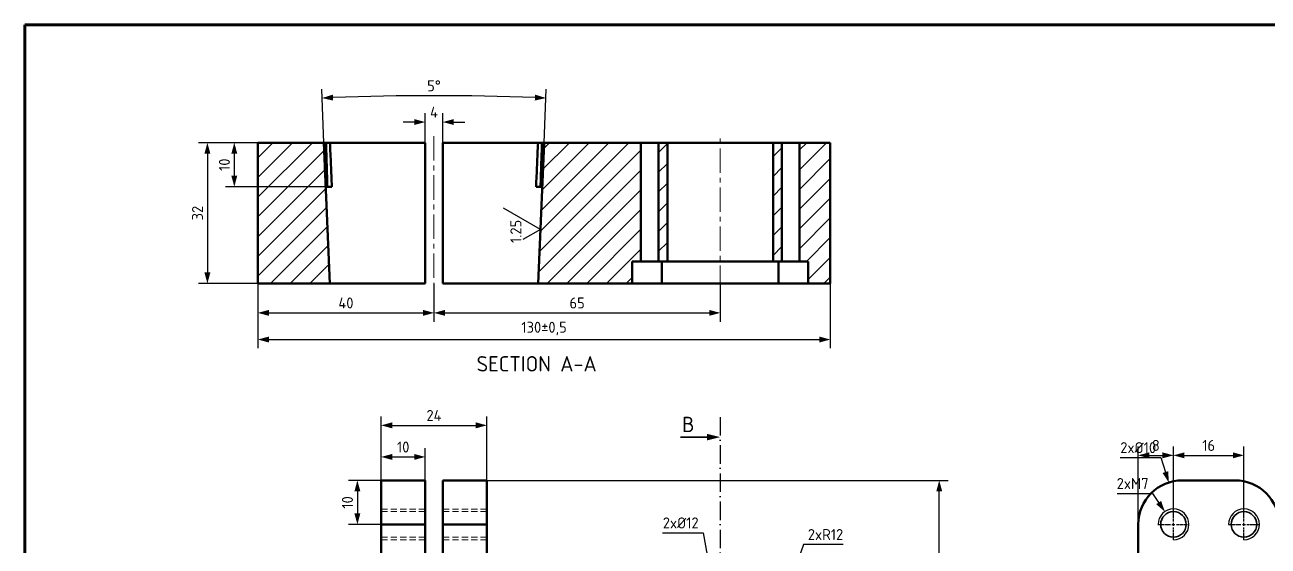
# Model space of a CAD drawing. Header units: millimetres. Extents: x 55 to 6841, y 61 to 3739.
# Drawn here: x 1510.3 to 1792.6, y 240.1 to 358.6 of the extents above; entities that cross this region are included whole.
import ezdxf

# ---------------------------------------------------------------- set-up
doc = ezdxf.new("R2010")
doc.units = ezdxf.units.MM
doc.header["$LTSCALE"] = 0.7
doc.header["$PDMODE"] = 35
doc.header["$PDSIZE"] = -4
for name, pattern in [('ACAD_ISO10W100', [18, 12, -3, 0, -3]), ('CENTER', [50.8, 31.75, -6.35, 6.35, -6.35]), ('CENTER2', [1.125, 0.75, -0.125, 0.125, -0.125]), ('HIDDEN', [9.525, 6.35, -3.175])]:
    doc.linetypes.add(name, pattern=pattern)
doc.layers.get('0').update_dxf_attribs({"color": 255})
for name, color, linetype, lineweight in [('0.5', 7, 'Continuous', 50), ('1. Nét đâm', 7, 'Continuous', 35), ('AM_5', 10, 'Continuous', 25), ('DIM', 94, 'Continuous', 25), ('KHUNGBV', 5, 'Continuous', 70), ('screw', 33, 'Continuous', 13), ('TEXT', 7, 'Continuous', 25)]:
    doc.layers.add(name, color=color, linetype=linetype, lineweight=lineweight)
doc.styles.add('TCVN-7284', font='tcvn+7284-2003r.ttf')
doc.dimstyles.new('TCVN_ISO-25_RadiusDia', dxfattribs={"dimtxt": 2.5, "dimasz": 2.5, "dimexe": 2, "dimexo": 0, "dimgap": 1, "dimtad": 1, "dimtoh": 1, "dimtxsty": 'TCVN-7284', "dimblk": 'Arrow', "dimcen": 0, "dimclrd": 256, "dimclre": 256, "dimclrt": 256, "dimadec": 0, "dimazin": 0, "dimtfac": 1, "dimtofl": 0, "dimtmove": 0, "dimatfit": 3, "dimldrblk": 'Arrow', "dimfxl": 1, "dimlwd": -1, "dimlwe": -1, "dimarcsym": 0})

# ---------------------------------------------------------------- blocks, each defined once
blk = doc.blocks.new('*U125')
at = {"color": 0, "linetype": 'CENTER2', "transparency": 16777216}
for p, q in [((0, 0.68), (0, 3.52)), ((-3.52, 0), (-0.68, 0)), ((0.68, 0), (3.52, 0)), ((0, -3.52), (0, -0.68))]:
    blk.add_line(p, q, dxfattribs=at)
at = {"color": 0, "linetype": 'Continuous', "transparency": 16777216}
for p, q in [((-0.34, 0), (0.34, 0)), ((0, -0.34), (0, 0.34))]:
    blk.add_line(p, q, dxfattribs=at)
blk = doc.blocks.new('M7')
at = {"color": 4}
blk.add_arc((7318.63, 687445.45), 3.5, 270, 180, dxfattribs=at)
at = {"layer": '1. Nét đâm', "color": 8, "ltscale": 2}
blk.add_circle((7318.63, 687445.45), 2.9, dxfattribs=at)
at = {"color": 1, "linetype": 'CENTER2'}
blk.add_blockref('*U125', (7318.63, 687445.45), dxfattribs=at)
blk = doc.blocks.new('KHOI_KEP_2')
at = {"layer": '0.5'}
for p, q in [((979.41, -291.81), (967.41, -291.81)), ((957.41, -308.81), (957.41, -301.81))]:
    blk.add_line(p, q, dxfattribs=at)
for centre, start, end in [((967.41, -301.81), 90, 180), ((979.41, -301.81), 0, 90)]:
    blk.add_arc(centre, 10, start, end, dxfattribs=at)
at = {"color": 1}
for p in [(-6353.22, -687747.26), (-6337.22, -687747.26)]:
    blk.add_blockref('M7', p, dxfattribs=at)
blk = doc.blocks.new('Arrow')
at = {"layer": 'DIM'}
blk.add_solid([(-1, 0.27), (-1, -0.27), (0, 0)], dxfattribs=at)
blk = doc.blocks.new('*D531')
at = {"layer": 'Defpoints', "color": 0, "ltscale": 0.7, "transparency": 16777216}
for p in [(1615.2, 255.05), (1717.94, 255.05), (1681.2, 135.05)]:
    blk.add_point(p, dxfattribs=at)
at = {"layer": 'DIM', "ltscale": 0.7, "transparency": 16777216}
for p, q in [((1615.2, 255.05), (1719.94, 255.05)), ((1717.94, 137.55), (1717.94, 252.55)), ((1681.2, 135.05), (1719.94, 135.05))]:
    blk.add_line(p, q, dxfattribs=at)
at = {"layer": 'DIM', "ltscale": 0.7, "transparency": 16777216, "xscale": 2.5, "yscale": 2.5, "zscale": 2.5}
for p, rotation in [((1717.94, 255.05), 90), ((1717.94, 135.05), 270)]:
    blk.add_blockref('Arrow', p, dxfattribs=dict(at, rotation=rotation))
at = {"layer": 'DIM', "ltscale": 0.7, "transparency": 16777216, "insert": (1715.44, 195.05), "char_height": 2.5, "attachment_point": 5, "rotation": 90, "style": 'TCVN-7284'}
blk.add_mtext('120±0,15', dxfattribs=at)
blk = doc.blocks.new('*D537')
at = {"layer": 'Defpoints', "color": 0, "ltscale": 0.2, "transparency": 16777216}
for p in [(1787.13, 260.75), (1771.13, 247.95), (1787.13, 247.95)]:
    blk.add_point(p, dxfattribs=at)
at = {"layer": 'DIM', "ltscale": 0.2, "transparency": 16777216}
for p, q in [((1771.13, 247.95), (1771.13, 262.75)), ((1787.13, 247.95), (1787.13, 262.75)), ((1773.63, 260.75), (1784.63, 260.75))]:
    blk.add_line(p, q, dxfattribs=at)
at = {"layer": 'DIM', "ltscale": 0.2, "transparency": 16777216, "xscale": 2.5, "yscale": 2.5, "zscale": 2.5, "rotation": 180}
blk.add_blockref('Arrow', (1771.13, 260.75), dxfattribs=at)
at = {"layer": 'DIM', "ltscale": 0.2, "transparency": 16777216, "xscale": 2.5, "yscale": 2.5, "zscale": 2.5}
blk.add_blockref('Arrow', (1787.13, 260.75), dxfattribs=at)
at = {"layer": 'DIM', "ltscale": 0.2, "transparency": 16777216, "insert": (1779.13, 263), "char_height": 2.5, "attachment_point": 5, "style": 'TCVN-7284'}
blk.add_mtext('16', dxfattribs=at)
blk = doc.blocks.new('*D538')
at = {"layer": 'Defpoints', "color": 0, "ltscale": 0.2, "transparency": 16777216}
for p in [(1563.2, 331.82), (1557.85, 321.82), (1580.01, 321.82)]:
    blk.add_point(p, dxfattribs=at)
at = {"layer": 'DIM', "ltscale": 0.2, "transparency": 16777216}
for p, q in [((1563.2, 331.82), (1555.85, 331.82)), ((1557.85, 329.32), (1557.85, 324.32)), ((1580.01, 321.82), (1555.85, 321.82))]:
    blk.add_line(p, q, dxfattribs=at)
at = {"layer": 'DIM', "ltscale": 0.2, "transparency": 16777216, "xscale": 2.5, "yscale": 2.5, "zscale": 2.5}
for p, rotation in [((1557.85, 331.82), 90), ((1557.85, 321.82), 270)]:
    blk.add_blockref('Arrow', p, dxfattribs=dict(at, rotation=rotation))
at = {"layer": 'DIM', "ltscale": 0.2, "transparency": 16777216, "insert": (1555.6, 326.82), "char_height": 2.5, "attachment_point": 5, "rotation": 90, "style": 'TCVN-7284'}
blk.add_mtext('10', dxfattribs=at)
blk = doc.blocks.new('*D539')
at = {"layer": 'Defpoints', "color": 0, "ltscale": 0.2, "transparency": 16777216}
for p in [(1563.2, 331.82), (1551.74, 299.82), (1563.2, 299.82)]:
    blk.add_point(p, dxfattribs=at)
at = {"layer": 'DIM', "ltscale": 0.2, "transparency": 16777216}
for p, q in [((1563.2, 331.82), (1549.74, 331.82)), ((1551.74, 329.32), (1551.74, 302.32)), ((1563.2, 299.82), (1549.74, 299.82))]:
    blk.add_line(p, q, dxfattribs=at)
at = {"layer": 'DIM', "ltscale": 0.2, "transparency": 16777216, "xscale": 2.5, "yscale": 2.5, "zscale": 2.5}
for p, rotation in [((1551.74, 331.82), 90), ((1551.74, 299.82), 270)]:
    blk.add_blockref('Arrow', p, dxfattribs=dict(at, rotation=rotation))
at = {"layer": 'DIM', "ltscale": 0.2, "transparency": 16777216, "insert": (1549.49, 315.82), "char_height": 2.5, "attachment_point": 5, "rotation": 90, "style": 'TCVN-7284'}
blk.add_mtext('32', dxfattribs=at)
blk = doc.blocks.new('*D542')
at = {"layer": 'Defpoints', "color": 0, "ltscale": 0.2, "transparency": 16777216}
for p in [(1563.2, 299.82), (1603.2, 299.82), (1603.2, 293.14)]:
    blk.add_point(p, dxfattribs=at)
at = {"layer": 'DIM', "ltscale": 0.2, "transparency": 16777216}
for p, q in [((1563.2, 299.82), (1563.2, 291.14)), ((1603.2, 299.82), (1603.2, 291.14)), ((1565.7, 293.14), (1600.7, 293.14))]:
    blk.add_line(p, q, dxfattribs=at)
at = {"layer": 'DIM', "ltscale": 0.2, "transparency": 16777216, "xscale": 2.5, "yscale": 2.5, "zscale": 2.5, "rotation": 180}
blk.add_blockref('Arrow', (1563.2, 293.14), dxfattribs=at)
at = {"layer": 'DIM', "ltscale": 0.2, "transparency": 16777216, "xscale": 2.5, "yscale": 2.5, "zscale": 2.5}
blk.add_blockref('Arrow', (1603.2, 293.14), dxfattribs=at)
at = {"layer": 'DIM', "ltscale": 0.2, "transparency": 16777216, "insert": (1583.2, 295.39), "char_height": 2.5, "attachment_point": 5, "style": 'TCVN-7284'}
blk.add_mtext('40', dxfattribs=at)
blk = doc.blocks.new('*D543')
at = {"layer": 'Defpoints', "color": 0, "ltscale": 0.2, "transparency": 16777216}
for p in [(1605.2, 336.52), (1601.2, 331.82), (1605.2, 331.82)]:
    blk.add_point(p, dxfattribs=at)
at = {"layer": 'DIM', "ltscale": 0.2, "transparency": 16777216}
for p, q in [((1598.7, 336.52), (1596.2, 336.52)), ((1601.2, 331.82), (1601.2, 338.52)), ((1605.2, 331.82), (1605.2, 338.52)), ((1607.7, 336.52), (1610.2, 336.52))]:
    blk.add_line(p, q, dxfattribs=at)
at = {"layer": 'DIM', "ltscale": 0.2, "transparency": 16777216, "xscale": 2.5, "yscale": 2.5, "zscale": 2.5}
blk.add_blockref('Arrow', (1601.2, 336.52), dxfattribs=at)
at = {"layer": 'DIM', "ltscale": 0.2, "transparency": 16777216, "xscale": 2.5, "yscale": 2.5, "zscale": 2.5, "rotation": 180}
blk.add_blockref('Arrow', (1605.2, 336.52), dxfattribs=at)
at = {"layer": 'DIM', "ltscale": 0.2, "transparency": 16777216, "insert": (1603.2, 338.77), "char_height": 2.5, "attachment_point": 5, "style": 'TCVN-7284'}
blk.add_mtext('4', dxfattribs=at)
blk = doc.blocks.new('*D544')
at = {"layer": 'Defpoints', "color": 0, "ltscale": 0.2, "transparency": 16777216}
for p in [(1603.2, 299.82), (1668.2, 299.82), (1668.2, 293.14)]:
    blk.add_point(p, dxfattribs=at)
at = {"layer": 'DIM', "ltscale": 0.2, "transparency": 16777216}
for p, q in [((1603.2, 299.82), (1603.2, 291.14)), ((1668.2, 299.82), (1668.2, 291.14)), ((1605.7, 293.14), (1665.7, 293.14))]:
    blk.add_line(p, q, dxfattribs=at)
at = {"layer": 'DIM', "ltscale": 0.2, "transparency": 16777216, "xscale": 2.5, "yscale": 2.5, "zscale": 2.5, "rotation": 180}
blk.add_blockref('Arrow', (1603.2, 293.14), dxfattribs=at)
at = {"layer": 'DIM', "ltscale": 0.2, "transparency": 16777216, "xscale": 2.5, "yscale": 2.5, "zscale": 2.5}
blk.add_blockref('Arrow', (1668.2, 293.14), dxfattribs=at)
at = {"layer": 'DIM', "ltscale": 0.2, "transparency": 16777216, "insert": (1635.7, 295.39), "char_height": 2.5, "attachment_point": 5, "style": 'TCVN-7284'}
blk.add_mtext('65', dxfattribs=at)
blk = doc.blocks.new('*D545')
at = {"layer": 'Defpoints', "color": 0, "ltscale": 0.7, "transparency": 16777216}
for p in [(1563.2, 299.82), (1693.2, 299.82), (1693.2, 287.08)]:
    blk.add_point(p, dxfattribs=at)
at = {"layer": 'DIM', "ltscale": 0.7, "transparency": 16777216}
for p, q in [((1563.2, 299.82), (1563.2, 285.08)), ((1693.2, 299.82), (1693.2, 285.08)), ((1565.7, 287.08), (1690.7, 287.08))]:
    blk.add_line(p, q, dxfattribs=at)
at = {"layer": 'DIM', "ltscale": 0.7, "transparency": 16777216, "xscale": 2.5, "yscale": 2.5, "zscale": 2.5, "rotation": 180}
blk.add_blockref('Arrow', (1563.2, 287.08), dxfattribs=at)
at = {"layer": 'DIM', "ltscale": 0.7, "transparency": 16777216, "xscale": 2.5, "yscale": 2.5, "zscale": 2.5}
blk.add_blockref('Arrow', (1693.2, 287.08), dxfattribs=at)
at = {"layer": 'DIM', "ltscale": 0.7, "transparency": 16777216, "insert": (1628.2, 289.58), "char_height": 2.5, "attachment_point": 5, "style": 'TCVN-7284'}
blk.add_mtext('130±0,5', dxfattribs=at)
blk = doc.blocks.new('*D546')
at = {"layer": 'Defpoints', "color": 0, "ltscale": 0.2, "transparency": 16777216}
for p in [(1611.67, 342.45), (1578.2, 331.82), (1628.2, 331.82), (1579.54, 299.82), (1626.86, 299.82)]:
    blk.add_point(p, dxfattribs=at)
at = {"layer": 'DIM', "ltscale": 0.2, "transparency": 16777216}
for p, q in [((1578.2, 331.82), (1577.69, 343.98)), ((1628.2, 331.82), (1628.71, 343.98))]:
    blk.add_line(p, q, dxfattribs=at)
blk.add_arc((1603.2, -264.67), 607.18, 87.83591, 92.16409, dxfattribs=at)
at = {"layer": 'DIM', "ltscale": 0.2, "transparency": 16777216, "xscale": 2.5, "yscale": 2.5, "zscale": 2.5}
for p, rotation in [((1577.77, 341.98), 182.282045142257), ((1628.62, 341.98), 357.7179548577431)]:
    blk.add_blockref('Arrow', p, dxfattribs=dict(at, rotation=rotation))
at = {"layer": 'DIM', "ltscale": 0.2, "transparency": 16777216, "insert": (1603.2, 344.76), "char_height": 2.5, "attachment_point": 5, "style": 'TCVN-7284'}
blk.add_mtext('5°', dxfattribs=at)
blk = doc.blocks.new('*U584')
at = {"color": 0, "linetype": 'CENTER', "lineweight": 18, "ltscale": 0.25, "transparency": 16777216}
blk.add_line((0, 17.5), (0, -17.5), dxfattribs=at)
blk = doc.blocks.new('*U585')
at = {"color": 0, "linetype": 'CENTER', "lineweight": 18, "ltscale": 0.25, "transparency": 16777216}
blk.add_line((0, -20), (0, 15), dxfattribs=at)
blk = doc.blocks.new('KHOI_KEP_4')
at = {"linetype": 'Continuous', "lineweight": 18}
h = blk.add_hatch(dxfattribs=at)
h.set_pattern_fill('ANSI31', color=4, style=0)
h.paths.add_polyline_path([(780.67, -221.89), (780.67, -253.89), (797.01, -253.89), (795.67, -221.89)], flags=0)
h = blk.add_hatch(dxfattribs=at)
h.set_pattern_fill('ANSI31', color=4, style=0)
h.paths.add_polyline_path([(865.67, -248.89), (867.67, -248.89), (867.67, -221.89), (845.67, -221.89), (844.33, -253.89), (865.67, -253.89)], flags=0)
h = blk.add_hatch(dxfattribs=at)
h.set_pattern_fill('ANSI31', color=4, style=0)
h.paths.add_polyline_path([(873.67, -221.89), (871.67, -221.89), (871.67, -248.89), (873.67, -248.89)], flags=0)
h = blk.add_hatch(dxfattribs=at)
h.set_pattern_fill('ANSI31', color=4, style=0)
h.paths.add_polyline_path([(899.67, -221.89), (897.67, -221.89), (897.67, -248.89), (899.67, -248.89)], flags=0)
h = blk.add_hatch(dxfattribs=at)
h.set_pattern_fill('ANSI31', color=4, style=0)
h.paths.add_polyline_path([(905.67, -248.89), (905.67, -253.89), (910.67, -253.89), (910.67, -221.89), (903.67, -221.89), (903.67, -248.89)], flags=0)
at = {"layer": '0.5'}
for p, q in [((780.67, -221.89), (795.67, -221.89)), ((780.67, -221.89), (780.67, -253.89)), ((797.01, -253.89), (795.67, -221.89)), ((795.73, -221.89), (795.67, -221.89)), ((796.15, -221.89), (795.73, -221.89)), ((818.67, -221.89), (797.04, -221.89)), ((818.67, -221.89), (818.67, -253.89)), ((822.67, -253.89), (822.67, -221.89)), ((844.3, -221.89), (822.67, -221.89)), ((845.67, -221.89), (844.33, -253.89)), ((845.61, -221.89), (845.19, -221.89)), ((845.67, -221.89), (845.61, -221.89)), ((845.67, -221.89), (867.67, -221.89)), ((867.67, -248.89), (867.67, -221.89)), ((871.67, -221.89), (867.67, -221.89)), ((871.67, -221.89), (871.67, -248.89)), ((871.67, -221.89), (873.67, -221.89)), ((873.67, -221.89), (897.67, -221.89)), ((873.67, -248.89), (873.67, -221.89)), ((897.67, -221.89), (897.67, -248.89)), ((897.67, -221.89), (899.67, -221.89)), ((899.67, -248.89), (899.67, -221.89)), ((903.67, -221.89), (899.67, -221.89)), ((903.67, -221.89), (903.67, -248.89)), ((903.67, -221.89), (910.67, -221.89)), ((910.67, -253.89), (910.67, -221.89)), ((796.14, -231.89), (797.48, -231.89)), ((845.2, -231.89), (843.86, -231.89)), ((865.67, -248.89), (865.67, -253.89)), ((865.67, -248.89), (867.67, -248.89)), ((867.67, -248.89), (871.67, -248.89)), ((871.67, -248.89), (873.67, -248.89)), ((872.44, -248.89), (872.44, -253.89)), ((873.67, -248.89), (897.67, -248.89)), ((897.67, -248.89), (899.67, -248.89)), ((898.9, -248.89), (898.9, -253.89)), ((899.67, -248.89), (903.67, -248.89)), ((903.67, -248.89), (905.67, -248.89)), ((905.67, -253.89), (905.67, -248.89)), ((780.67, -253.89), (797.01, -253.89)), ((818.67, -253.89), (797.01, -253.89)), ((844.33, -253.89), (822.67, -253.89)), ((844.33, -253.89), (865.67, -253.89)), ((872.44, -253.89), (865.67, -253.89)), ((898.9, -253.89), (872.44, -253.89)), ((905.67, -253.89), (898.9, -253.89)), ((905.67, -253.89), (910.67, -253.89))]:
    blk.add_line(p, q, dxfattribs=at)
for points, knots in [([(796.14, -231.89), (796.07, -230.23), (796.01, -228.56), (795.94, -226.9), (795.87, -225.23), (795.8, -223.56), (795.73, -221.89)], [0, 0, 0, 0, 0.00500056, 0.00500056, 0.00500056, 0.01000971, 0.01000971, 0.01000971, 0.01000971]), ([(796.15, -231.89), (796.01, -228.59), (795.87, -225.26), (795.74, -221.92), (795.74, -221.89)], [0, 0, 0, 0, 0.989806, 1, 1, 1, 1]), ([(796.47, -231.89), (796.41, -230.24), (796.36, -228.58), (796.31, -226.93), (796.26, -225.25), (796.2, -223.57), (796.15, -221.89)], [0, 0, 0, 0, 0.00496553, 0.00496553, 0.00496553, 0.010005, 0.010005, 0.010005, 0.010005]), ([(796.15, -221.89), (796.35, -221.89), (796.54, -221.89), (796.86, -221.89), (796.98, -221.89), (797.04, -221.89)], [0, 0, 0, 0, 0.5, 0.5, 1, 1, 1, 1]), ([(797.04, -221.89), (797.12, -223.56), (797.19, -225.22), (797.26, -226.89), (797.34, -228.55), (797.41, -230.22), (797.48, -231.89)], [0, 0, 0, 0, 0.00499997, 0.00499997, 0.00499997, 0.01000971, 0.01000971, 0.01000971, 0.01000971]), ([(843.86, -231.89), (843.93, -230.23), (844, -228.56), (844.08, -226.9), (844.15, -225.23), (844.22, -223.56), (844.3, -221.89)], [0, 0, 0, 0, 0.00500056, 0.00500056, 0.00500056, 0.01000971, 0.01000971, 0.01000971, 0.01000971]), ([(844.3, -221.89), (844.36, -221.89), (844.48, -221.89), (844.8, -221.89), (844.99, -221.89), (845.19, -221.89)], [0, 0, 0, 0, 0.5, 0.5, 1, 1, 1, 1]), ([(845.19, -221.89), (845.14, -223.57), (845.08, -225.26), (845.03, -226.94), (844.98, -228.59), (844.93, -230.24), (844.87, -231.89)], [0, 0, 0, 0, 0.00504865, 0.00504865, 0.00504865, 0.010005, 0.010005, 0.010005, 0.010005]), ([(845.6, -221.89), (845.57, -222.81), (845.43, -226.15), (845.29, -229.48), (845.2, -231.89)], [0, 0, 0, 0, 0.2771242, 1, 1, 1, 1]), ([(845.61, -221.89), (845.54, -223.56), (845.47, -225.22), (845.4, -226.89), (845.33, -228.55), (845.27, -230.22), (845.2, -231.89)], [0, 0, 0, 0, 0.00499997, 0.00499997, 0.00499997, 0.01000971, 0.01000971, 0.01000971, 0.01000971])]:
    blk.add_open_spline(points, degree=3, knots=knots, dxfattribs=at)
at = {"color": 1, "linetype": 'CENTER', "lineweight": 18, "ltscale": 0.25}
for name, p in [('*U584', (820.67, -237.89)), ('*U585', (885.67, -235.39))]:
    blk.add_blockref(name, p, dxfattribs=at)
at = {"layer": 'TEXT', "insert": (830.34, -270.4), "char_height": 3.5, "width": 65.6643, "attachment_point": 1, "style": 'TCVN-7284'}
blk.add_mtext('SECTION A-A', dxfattribs=at)
blk = doc.blocks.new('KHOI_KEP5')
at = {"color": 2, "linetype": 'ACAD_ISO10W100', "ltscale": 0.5}
blk.add_line((885.67, -292.5), (885.67, -456.3), dxfattribs=at)
at = {"color": 4, "linetype": 'Continuous', "lineweight": 35}
blk.add_line((876.67, -297.05), (882.67, -297.05), dxfattribs=at)
at = {"linetype": 'Continuous'}
for p, q in [((818.67, -316.9), (808.67, -316.9)), ((832.67, -316.9), (822.67, -316.9))]:
    blk.add_line(p, q, dxfattribs=at)
at = {"color": 4, "linetype": 'Continuous', "lineweight": 35}
blk.add_solid([(885.67, -297.05), (882.67, -297.8), (882.67, -296.3)], dxfattribs=at)
at = {"layer": '0.5'}
for p, q in [((808.67, -316.9), (808.67, -306.9)), ((808.67, -306.9), (818.67, -306.9)), ((818.67, -306.9), (818.67, -316.9)), ((822.67, -316.9), (822.67, -306.9)), ((822.67, -306.9), (832.67, -306.9)), ((832.67, -306.9), (832.67, -316.9)), ((808.67, -316.9), (808.67, -330.16)), ((808.67, -316.9), (818.67, -316.9)), ((818.67, -316.9), (818.67, -351.98)), ((822.67, -351.98), (822.67, -316.9)), ((822.67, -316.9), (832.67, -316.9)), ((832.67, -323.9), (832.67, -316.9))]:
    blk.add_line(p, q, dxfattribs=at)
at = {"layer": 'screw', "color": 92, "linetype": 'HIDDEN', "ltscale": 0.32}
for p, q in [((818.67, -313.4), (808.67, -313.4)), ((832.67, -313.4), (822.67, -313.4)), ((818.67, -320.4), (808.67, -320.4)), ((832.67, -320.4), (822.67, -320.4))]:
    blk.add_line(p, q, dxfattribs=at)
at = {"layer": 'screw', "color": 8, "linetype": 'HIDDEN', "ltscale": 0.32}
for p, q in [((818.67, -314), (808.67, -314)), ((832.67, -314), (822.67, -314)), ((818.67, -319.8), (808.67, -319.8)), ((832.67, -319.8), (822.67, -319.8))]:
    blk.add_line(p, q, dxfattribs=at)
at = {"layer": 'TEXT', "insert": (873.51, -292.42), "char_height": 3.5, "attachment_point": 1, "style": 'TCVN-7284'}
blk.add_mtext_dynamic_manual_height_columns('\\pxqc;B', width=9.8035, gutter_width=88.6, heights=[0], dxfattribs=at)
blk = doc.blocks.new('*D563')
at = {"layer": 'Defpoints', "color": 0, "ltscale": 0.7, "transparency": 16777216}
for p in [(1667.17, 226.96), (1669.23, 215.14)]:
    blk.add_point(p, dxfattribs=at)
at = {"layer": 'DIM', "ltscale": 0.7, "transparency": 16777216}
for p, q in [((1655.1, 243.14), (1664.35, 243.14)), ((1664.35, 243.14), (1666.74, 229.43))]:
    blk.add_line(p, q, dxfattribs=at)
at = {"layer": 'DIM', "ltscale": 0.7, "transparency": 16777216, "xscale": 2.5, "yscale": 2.5, "zscale": 2.5, "rotation": 279.8767729553447}
blk.add_blockref('Arrow', (1667.17, 226.96), dxfattribs=at)
at = {"layer": 'DIM', "ltscale": 0.7, "transparency": 16777216, "insert": (1659.23, 245.39), "char_height": 2.5, "attachment_point": 5, "style": 'TCVN-7284'}
blk.add_mtext('2x%%C12', dxfattribs=at)
blk = doc.blocks.new('*D568')
at = {"layer": 'Defpoints', "color": 0, "ltscale": 0.7, "transparency": 16777216}
for p in [(1769.17, 247.95), (1773.1, 242.16)]:
    blk.add_point(p, dxfattribs=at)
at = {"layer": 'DIM', "ltscale": 0.7, "transparency": 16777216}
for p, q in [((1758.36, 252.09), (1766.36, 252.09)), ((1766.36, 252.09), (1767.76, 250.02))]:
    blk.add_line(p, q, dxfattribs=at)
at = {"layer": 'DIM', "ltscale": 0.7, "transparency": 16777216, "xscale": 2.5, "yscale": 2.5, "zscale": 2.5, "rotation": 304.1359695100053}
blk.add_blockref('Arrow', (1769.17, 247.95), dxfattribs=at)
at = {"layer": 'DIM', "ltscale": 0.7, "transparency": 16777216, "insert": (1761.86, 254.34), "char_height": 2.5, "attachment_point": 5, "style": 'TCVN-7284'}
blk.add_mtext('2xM7', dxfattribs=at)
blk = doc.blocks.new('*D569')
at = {"layer": 'Defpoints', "color": 0, "ltscale": 0.7, "transparency": 16777216}
for p in [(1685.05, 234.42), (1681.2, 223.05)]:
    blk.add_point(p, dxfattribs=at)
at = {"layer": 'DIM', "ltscale": 0.7, "transparency": 16777216}
for p, q in [((1687.11, 240.5), (1685.85, 236.79)), ((1696.11, 240.5), (1687.11, 240.5))]:
    blk.add_line(p, q, dxfattribs=at)
at = {"layer": 'DIM', "ltscale": 0.7, "transparency": 16777216, "xscale": 2.5, "yscale": 2.5, "zscale": 2.5, "rotation": 251.2782994291183}
blk.add_blockref('Arrow', (1685.05, 234.42), dxfattribs=at)
at = {"layer": 'DIM', "ltscale": 0.7, "transparency": 16777216, "insert": (1692.11, 242.75), "char_height": 2.5, "attachment_point": 5, "style": 'TCVN-7284'}
blk.add_mtext('2xR12', dxfattribs=at)
blk = doc.blocks.new('*D578')
at = {"layer": 'Defpoints', "color": 0, "ltscale": 0.2, "transparency": 16777216}
for p in [(1601.2, 260.39), (1591.2, 255.05), (1601.2, 255.05)]:
    blk.add_point(p, dxfattribs=at)
at = {"layer": 'DIM', "linetype": 'ByBlock', "ltscale": 0.2, "transparency": 16777216}
for p, q in [((1591.2, 255.05), (1591.2, 262.39)), ((1593.7, 260.39), (1598.7, 260.39)), ((1601.2, 255.05), (1601.2, 262.39))]:
    blk.add_line(p, q, dxfattribs=at)
at = {"layer": 'DIM', "ltscale": 0.2, "transparency": 16777216, "xscale": 2.5, "yscale": 2.5, "zscale": 2.5, "rotation": 180}
blk.add_blockref('Arrow', (1591.2, 260.39), dxfattribs=at)
at = {"layer": 'DIM', "ltscale": 0.2, "transparency": 16777216, "xscale": 2.5, "yscale": 2.5, "zscale": 2.5}
blk.add_blockref('Arrow', (1601.2, 260.39), dxfattribs=at)
at = {"layer": 'DIM', "ltscale": 0.2, "transparency": 16777216, "insert": (1596.2, 262.64), "char_height": 2.5, "attachment_point": 5, "style": 'TCVN-7284', "bg_fill": 3, "box_fill_scale": 1.1, "bg_fill_color": 256, "bg_fill_true_color": 13158600, "bg_fill_transparency": 0}
blk.add_mtext('10', dxfattribs=at)
blk = doc.blocks.new('*D579')
at = {"layer": 'Defpoints', "color": 0, "ltscale": 0.2, "transparency": 16777216}
for p in [(1615.2, 267.57), (1591.2, 255.05), (1615.2, 255.05)]:
    blk.add_point(p, dxfattribs=at)
at = {"layer": 'DIM', "linetype": 'ByBlock', "ltscale": 0.2, "transparency": 16777216}
for p, q in [((1591.2, 255.05), (1591.2, 269.57)), ((1615.2, 255.05), (1615.2, 269.57)), ((1593.7, 267.57), (1612.7, 267.57))]:
    blk.add_line(p, q, dxfattribs=at)
at = {"layer": 'DIM', "ltscale": 0.2, "transparency": 16777216, "xscale": 2.5, "yscale": 2.5, "zscale": 2.5, "rotation": 180}
blk.add_blockref('Arrow', (1591.2, 267.57), dxfattribs=at)
at = {"layer": 'DIM', "ltscale": 0.2, "transparency": 16777216, "xscale": 2.5, "yscale": 2.5, "zscale": 2.5}
blk.add_blockref('Arrow', (1615.2, 267.57), dxfattribs=at)
at = {"layer": 'DIM', "ltscale": 0.2, "transparency": 16777216, "insert": (1603.2, 269.82), "char_height": 2.5, "attachment_point": 5, "style": 'TCVN-7284', "bg_fill": 3, "box_fill_scale": 1.1, "bg_fill_color": 256, "bg_fill_true_color": 13158600, "bg_fill_transparency": 0}
blk.add_mtext('24', dxfattribs=at)
blk = doc.blocks.new('*D580')
at = {"layer": 'Defpoints', "color": 0, "ltscale": 0.2, "transparency": 16777216}
for p in [(1591.2, 255.05), (1585.8, 245.05), (1591.2, 245.05)]:
    blk.add_point(p, dxfattribs=at)
at = {"layer": 'DIM', "linetype": 'ByBlock', "ltscale": 0.2, "transparency": 16777216}
for p, q in [((1591.2, 255.05), (1583.8, 255.05)), ((1585.8, 252.55), (1585.8, 247.55)), ((1591.2, 245.05), (1583.8, 245.05))]:
    blk.add_line(p, q, dxfattribs=at)
at = {"layer": 'DIM', "ltscale": 0.2, "transparency": 16777216, "xscale": 2.5, "yscale": 2.5, "zscale": 2.5}
for p, rotation in [((1585.8, 255.05), 90), ((1585.8, 245.05), 270)]:
    blk.add_blockref('Arrow', p, dxfattribs=dict(at, rotation=rotation))
at = {"layer": 'DIM', "ltscale": 0.2, "transparency": 16777216, "insert": (1583.55, 250.05), "char_height": 2.5, "attachment_point": 5, "rotation": 90, "style": 'TCVN-7284', "bg_fill": 3, "box_fill_scale": 1.1, "bg_fill_color": 256, "bg_fill_true_color": 13158600, "bg_fill_transparency": 0}
blk.add_mtext('10', dxfattribs=at)
blk = doc.blocks.new('*D581')
at = {"layer": 'Defpoints', "color": 0, "ltscale": 0.7, "transparency": 16777216}
for p in [(1770.07, 254.57), (1773.13, 245.05)]:
    blk.add_point(p, dxfattribs=at)
at = {"layer": 'DIM', "ltscale": 0.7, "transparency": 16777216}
for p, q in [((1759, 260.25), (1768.25, 260.25)), ((1768.25, 260.25), (1769.31, 256.95))]:
    blk.add_line(p, q, dxfattribs=at)
at = {"layer": 'DIM', "ltscale": 0.7, "transparency": 16777216, "xscale": 2.5, "yscale": 2.5, "zscale": 2.5, "rotation": 287.8116454183672}
blk.add_blockref('Arrow', (1770.07, 254.57), dxfattribs=at)
at = {"layer": 'DIM', "ltscale": 0.7, "transparency": 16777216, "insert": (1763.12, 262.5), "char_height": 2.5, "attachment_point": 5, "style": 'TCVN-7284'}
blk.add_mtext('2x%%C10', dxfattribs=at)
blk = doc.blocks.new('*D582')
at = {"layer": 'Defpoints', "color": 0, "ltscale": 0.2, "transparency": 16777216}
for p in [(1668.2, 269.45), (1652.64, 200.61), (1668.2, 185.05), (1668.2, 120.65)]:
    blk.add_point(p, dxfattribs=at)
at = {"layer": 'DIM', "linetype": 'ByBlock', "ltscale": 0.2, "transparency": 16777216}
blk.add_line((1652.64, 200.61), (1650.87, 202.38), dxfattribs=at)
blk.add_arc((1668.2, 185.05), 22.51, 96.3671, 128.6329, dxfattribs=at)
at = {"layer": 'DIM', "ltscale": 0.2, "transparency": 16777216, "xscale": 2.5, "yscale": 2.5, "zscale": 2.5}
for p, rotation in [((1668.2, 207.56), 3.183564272432194), ((1652.28, 200.97), 221.8164357275671)]:
    blk.add_blockref('Arrow', p, dxfattribs=dict(at, rotation=rotation))
at = {"layer": 'DIM', "ltscale": 0.2, "transparency": 16777216, "insert": (1658.72, 207.93), "char_height": 2.5, "attachment_point": 5, "rotation": 22.5, "style": 'TCVN-7284', "bg_fill": 3, "box_fill_scale": 1.1, "bg_fill_color": 256, "bg_fill_true_color": 13158600, "bg_fill_transparency": 0}
blk.add_mtext('45°', dxfattribs=at)
at = {"layer": 'Defpoints', "color": 0, "ltscale": 0.2, "transparency": 16777216}
blk.add_point((1662.37, 206.8), dxfattribs=at)
blk = doc.blocks.new('*D583')
at = {"layer": 'Defpoints', "color": 0, "ltscale": 0.2, "transparency": 16777216}
for p in [(1668.2, 269.45), (1683.75, 200.61), (1668.2, 185.05), (1668.2, 120.65)]:
    blk.add_point(p, dxfattribs=at)
at = {"layer": 'DIM', "linetype": 'ByBlock', "ltscale": 0.2, "transparency": 16777216}
blk.add_line((1683.75, 200.61), (1685.56, 202.42), dxfattribs=at)
blk.add_arc((1668.2, 185.05), 22.56, 51.3527, 83.6473, dxfattribs=at)
at = {"layer": 'DIM', "ltscale": 0.2, "transparency": 16777216, "xscale": 2.5, "yscale": 2.5, "zscale": 2.5}
for p, rotation in [((1668.2, 207.61), 176.8236664589999), ((1684.15, 201.01), 318.1763335410006)]:
    blk.add_blockref('Arrow', p, dxfattribs=dict(at, rotation=rotation))
at = {"layer": 'DIM', "ltscale": 0.2, "transparency": 16777216, "insert": (1677.69, 207.97), "char_height": 2.5, "attachment_point": 5, "rotation": 337.5, "style": 'TCVN-7284', "bg_fill": 3, "box_fill_scale": 1.1, "bg_fill_color": 256, "bg_fill_true_color": 13158600, "bg_fill_transparency": 0}
blk.add_mtext('45°', dxfattribs=at)
at = {"layer": 'Defpoints', "color": 0, "ltscale": 0.2, "transparency": 16777216}
blk.add_point((1679.48, 204.59), dxfattribs=at)
blk = doc.blocks.new('KHUNG_A3')
at = {"layer": 'KHUNGBV', "color": 8, "linetype": 'Continuous', "ltscale": 0.66}
for p, q in [((481.71, 341.61), (61.71, 341.61)), ((61.71, 341.61), (61.71, 44.61))]:
    blk.add_line(p, q, dxfattribs=at)
blk = doc.blocks.new('*D691')
at = {"layer": 'Defpoints', "color": 0, "ltscale": 0.2, "transparency": 16777216}
for p in [(1771.13, 260.75), (1771.13, 254.85), (1763.13, 245.05)]:
    blk.add_point(p, dxfattribs=at)
at = {"layer": 'DIM', "ltscale": 0.2, "transparency": 16777216}
for p, q in [((1763.13, 245.05), (1763.13, 262.75)), ((1771.13, 254.85), (1771.13, 262.75)), ((1765.63, 260.75), (1768.63, 260.75))]:
    blk.add_line(p, q, dxfattribs=at)
at = {"layer": 'DIM', "ltscale": 0.2, "transparency": 16777216, "xscale": 2.5, "yscale": 2.5, "zscale": 2.5, "rotation": 180}
blk.add_blockref('Arrow', (1763.13, 260.75), dxfattribs=at)
at = {"layer": 'DIM', "ltscale": 0.2, "transparency": 16777216, "xscale": 2.5, "yscale": 2.5, "zscale": 2.5}
blk.add_blockref('Arrow', (1771.13, 260.75), dxfattribs=at)
at = {"layer": 'DIM', "ltscale": 0.2, "transparency": 16777216, "insert": (1767.13, 263), "char_height": 2.5, "attachment_point": 5, "style": 'TCVN-7284'}
blk.add_mtext('8', dxfattribs=at)

msp = doc.modelspace()

# ---------------------------------------------------------------- linework, layer by layer
at = {"color": 4}
for q in [(1618.979, 316.943), (1623.371, 309.79)]:
    msp.add_line((1627.37, 312.098), q, dxfattribs=at)

# ---------------------------------------------------------------- block references
at = {"layer": 'AM_5'}
msp.add_blockref('KHOI_KEP_2', (805.723, 546.865), dxfattribs=at)
at = {"layer": 'DIM'}
for name, p in [('KHOI_KEP_4', (782.526, 553.707)), ('KHOI_KEP5', (782.526, 561.949))]:
    msp.add_blockref(name, p, dxfattribs=at)

# ---------------------------------------------------------------- texts
at = {"color": 3, "insert": (1621.798, 311.667), "char_height": 2.5, "attachment_point": 5, "rotation": 90, "style": 'TCVN-7284'}
msp.add_mtext('\\A1;1.25', dxfattribs=at)

# ---------------------------------------------------------------- dimensions: what is measured, and where the dimension line sits
at = {"layer": 'DIM', "ltscale": 0.2}
dim = msp.add_angular_dim_2l(base=(1611.674, 342.454), line1=((1628.197, 331.816), (1626.855, 299.816)), line2=((1579.538, 299.816), (1578.197, 331.816)), dimstyle='TCVN_ISO-25_RadiusDia', dxfattribs=at)
dim.commit()
dim.dimension.update_dxf_attribs({"geometry": '*D546', "text_midpoint": (1603.197, 344.764)})
for base, p1, p2, picture, middle in [((1605.197, 336.521), (1601.197, 331.816), (1605.197, 331.816), '*D543', (1603.197, 338.771)), ((1603.197, 293.143), (1563.197, 299.816), (1603.197, 299.816), '*D542', (1583.197, 295.393))]:
    dim = msp.add_linear_dim(base=base, p1=p1, p2=p2, dimstyle='TCVN_ISO-25_RadiusDia', dxfattribs=at)
    dim.commit()
    dim.dimension.update_dxf_attribs({"geometry": picture, "text_midpoint": middle})
for base, p2, picture, middle in [((1551.738, 299.816), (1563.197, 299.816), '*D539', (1549.488, 315.816)), ((1557.851, 321.816), (1580.009, 321.816), '*D538', (1555.601, 326.816))]:
    dim = msp.add_linear_dim(base=base, p1=(1563.197, 331.816), p2=p2, angle=90, dimstyle='TCVN_ISO-25_RadiusDia', dxfattribs=at)
    dim.commit()
    dim.dimension.update_dxf_attribs({"geometry": picture, "text_midpoint": middle})
at = {"layer": 'DIM', "ltscale": 0.7}
dim = msp.add_linear_dim(base=(1693.197, 287.076), p1=(1563.197, 299.816), p2=(1693.197, 299.816), dimstyle='TCVN_ISO-25_RadiusDia', override={"dimtol": 1, "dimtp": 0.5, "dimtm": 0.5}, dxfattribs=at)
dim.commit()
dim.dimension.update_dxf_attribs({"geometry": '*D545', "text_midpoint": (1628.197, 289.576)})
at = {"layer": 'DIM', "ltscale": 0.2}
for base, p1, p2, override, picture, middle in [((1668.197, 293.143), (1603.197, 299.816), (1668.197, 299.816), {"dimtmove": 1}, '*D544', (1635.697, 295.393)), ((1771.131, 260.754), (1763.131, 245.054), (1771.131, 254.852), {"dimtad": 3}, '*D691', (1767.131, 263.004)), ((1787.131, 260.754), (1771.131, 247.954), (1787.131, 247.954), {"dimtad": 3}, '*D537', (1779.131, 263.004))]:
    dim = msp.add_linear_dim(base=base, p1=p1, p2=p2, dimstyle='TCVN_ISO-25_RadiusDia', override=override, dxfattribs=at)
    dim.commit()
    dim.dimension.update_dxf_attribs({"geometry": picture, "text_midpoint": middle})
at = {"layer": 'DIM', "ltscale": 0.7}
for center, mpoint, override, picture, middle in [((1773.131, 245.054), (1770.073, 254.575), {"dimpost": '2x%%C<>'}, '*D581', (1763.124, 260.251)), ((1681.197, 223.054), (1685.048, 234.419), {"dimpost": '2xR<>'}, '*D569', (1692.11, 240.501))]:
    dim = msp.add_radius_dim(center=center, mpoint=mpoint, dimstyle='TCVN_ISO-25_RadiusDia', override=override, dxfattribs=at)
    dim.commit()
    dim.dimension.update_dxf_attribs({"geometry": picture, "text_midpoint": middle, "dimtype": 164})
dim = msp.add_linear_dim(base=(1717.935, 255.054), p1=(1681.197, 135.054), p2=(1615.197, 255.054), angle=90, dimstyle='TCVN_ISO-25_RadiusDia', override={"dimtol": 1, "dimtp": 0.15, "dimtm": 0.15}, dxfattribs=at)
dim.commit()
dim.dimension.update_dxf_attribs({"geometry": '*D531', "text_midpoint": (1717.935, 195.054), "dimtype": 160})
for p1, p2, override, picture, middle in [((1773.096, 242.157), (1769.167, 247.951), {"dimpost": '2xM<>'}, '*D568', (1761.862, 252.089)), ((1669.226, 215.143), (1667.167, 226.965), {"dimpost": '2x%%C<>'}, '*D563', (1659.225, 243.144))]:
    dim = msp.add_diameter_dim_2p(p1=p1, p2=p2, dimstyle='TCVN_ISO-25_RadiusDia', override=override, dxfattribs=at)
    dim.commit()
    dim.dimension.update_dxf_attribs({"geometry": picture, "text_midpoint": middle, "dimtype": 163})

# ---------------------------------------------------------------- next in the draw order: dimensions: what is measured, and where the dimension line sits
at = {"layer": 'DIM', "ltscale": 0.2}
dim = msp.add_angular_dim_2l(base=(1662.371, 206.795), line1=((1668.197, 269.454), (1668.197, 120.654)), line2=((1668.197, 185.054), (1652.64, 200.61)), dimstyle='TCVN_ISO-25_RadiusDia', override={"dimtfill": 1, "dimarcsym": 1}, dxfattribs=at)
dim.commit()
dim.dimension.update_dxf_attribs({"geometry": '*D582', "text_midpoint": (1658.722, 207.928)})
dim = msp.add_linear_dim(base=(1601.197, 260.395), p1=(1591.197, 255.054), p2=(1601.197, 255.054), dimstyle='TCVN_ISO-25_RadiusDia', override={"dimtfill": 1, "dimarcsym": 1}, dxfattribs=at)
dim.commit()
dim.dimension.update_dxf_attribs({"geometry": '*D578', "text_midpoint": (1596.197, 262.645)})

# ---------------------------------------------------------------- next in the draw order: dimensions: what is measured, and where the dimension line sits
dim = msp.add_linear_dim(base=(1615.197, 267.569), p1=(1591.197, 255.054), p2=(1615.197, 255.054), dimstyle='TCVN_ISO-25_RadiusDia', override={"dimtfill": 1, "dimarcsym": 1}, dxfattribs=at)
dim.commit()
dim.dimension.update_dxf_attribs({"geometry": '*D579', "text_midpoint": (1603.197, 269.819)})
dim = msp.add_angular_dim_2l(base=(1679.476, 204.591), line1=((1668.197, 185.054), (1683.753, 200.61)), line2=((1668.197, 269.454), (1668.197, 120.654)), dimstyle='TCVN_ISO-25_RadiusDia', override={"dimtfill": 1, "dimarcsym": 1}, dxfattribs=at)
dim.commit()
dim.dimension.update_dxf_attribs({"geometry": '*D583', "text_midpoint": (1677.691, 207.975)})

# ---------------------------------------------------------------- next in the draw order: dimensions: what is measured, and where the dimension line sits
dim = msp.add_linear_dim(base=(1585.799, 245.054), p1=(1591.197, 255.054), p2=(1591.197, 245.054), angle=90, dimstyle='TCVN_ISO-25_RadiusDia', override={"dimtfill": 1, "dimarcsym": 1}, dxfattribs=at)
dim.commit()
dim.dimension.update_dxf_attribs({"geometry": '*D580', "text_midpoint": (1583.549, 250.054)})

# ---------------------------------------------------------------- next in the draw order: block references
at = {"layer": 'DIM'}
msp.add_blockref('KHUNG_A3', (1448.574, 17.007), dxfattribs=at)

doc.saveas('drawing.dxf')
